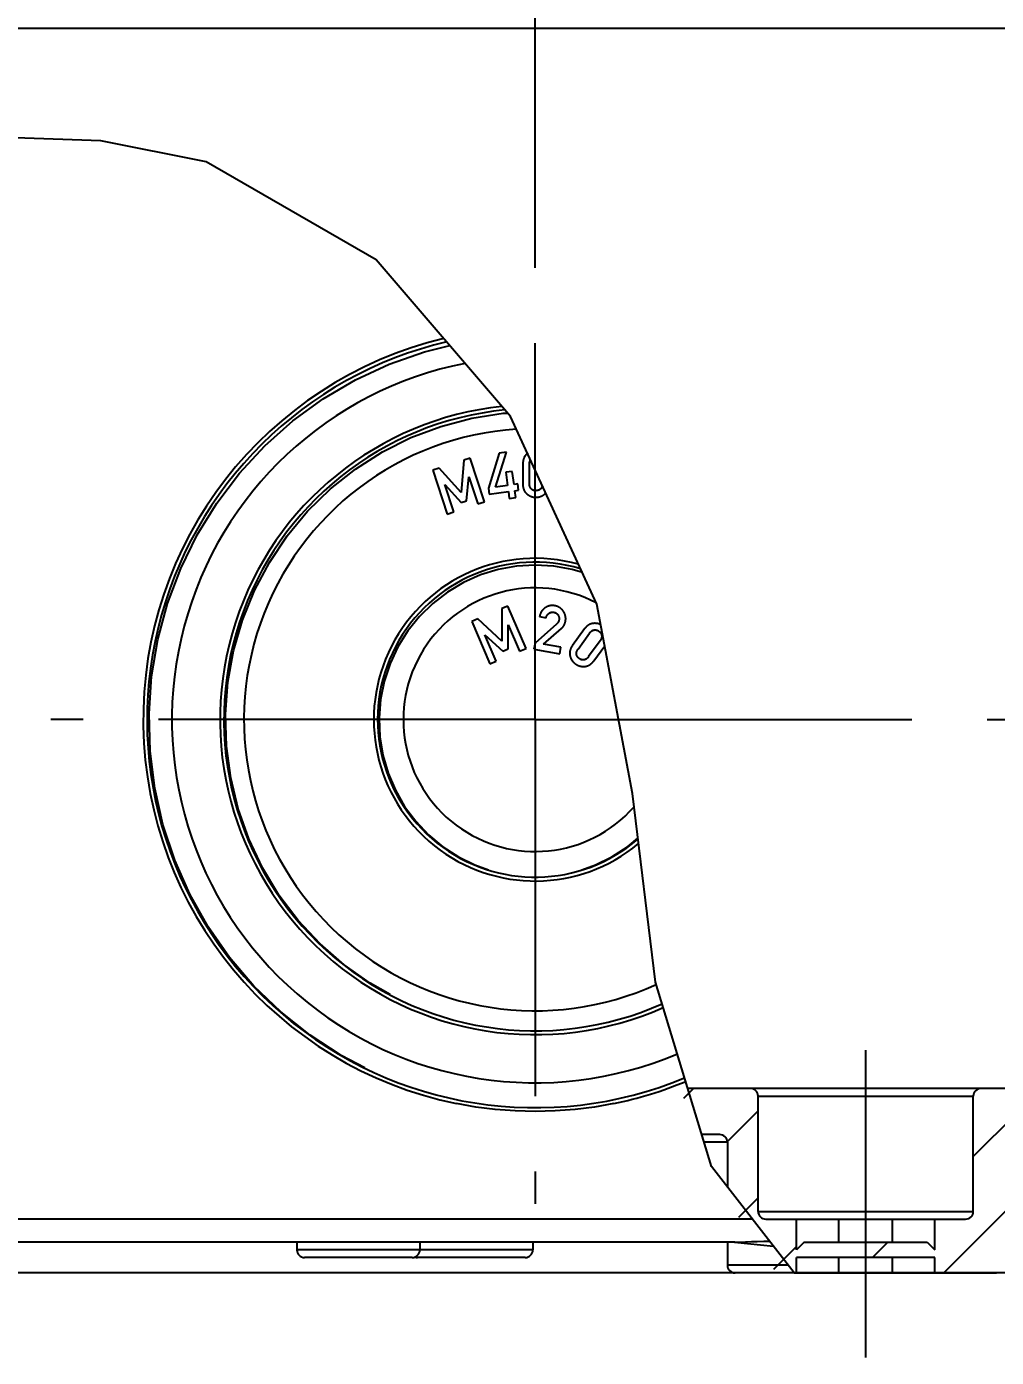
# Model space of a CAD drawing. Header units: millimetres. Extents: x 0 to 594, y 0 to 420.
# Drawn here: x 234.58 to 266.12, y 281.47 to 324.77 of the extents above; entities that cross this region are included whole.
import ezdxf

# ---------------------------------------------------------------- set-up
doc = ezdxf.new("R2010")
doc.units = ezdxf.units.MM
doc.header["$LTSCALE"] = 32.67
doc.linetypes.add('CENTER', pattern=[0.6, 0.375, -0.075, 0.075, -0.075])
doc.layers.get('0').update_dxf_attribs({"linetype": 'CONTINUOUS'})
for name, color, linetype in [('KASTEN_ABOX_250-5201_DXF_AXIS', 7, 'CONTINUOUS'), ('KASTEN_ABOX_250-520DXF_HATCHING', 7, 'CONTINUOUS'), ('KASTEN_ABOX_DXF_CONTINUOUS_LINE', 7, 'CONTINUOUS'), ('M-490-925-01-6274_DXF_DIMENSION', 7, 'CONTINUOUS')]:
    doc.layers.add(name, color=color, linetype=linetype)
doc.styles.get("Standard").update_dxf_attribs({"font": 'txt', "width": 0.7})
doc.dimstyles.new('DIMSTYLE_2', dxfattribs={"dimtxt": 2.5, "dimasz": 3.5, "dimexe": 1.5, "dimexo": 0, "dimtad": 1, "dimdec": 3, "dimlfac": 2, "dimdsep": 46, "dimtxsty": 'Standard', "dimblk": '_FILLED', "dimblk1": '_FILLED', "dimblk2": '_FILLED', "dimcen": 0.09, "dimclrt": 5, "dimadec": 3, "dimazin": 2, "dimtp": 0.3, "dimtm": 0.3, "dimtfac": 1, "dimtdec": 3, "dimtofl": 0, "dimtmove": 0, "dimatfit": 3, "dimldrblk": '_FILLED', "dimfxl": 1, "dimtolj": 1, "dimarcsym": 0})
doc.dimstyles.new('DIMSTYLE_3', dxfattribs={"dimtxt": 2.5, "dimasz": 3.5, "dimexe": 1.5, "dimexo": 0, "dimtad": 1, "dimdec": 3, "dimlfac": 2, "dimdsep": 46, "dimtxsty": 'Standard', "dimblk": '_FILLED', "dimblk1": '_FILLED', "dimblk2": '_FILLED', "dimcen": 0.09, "dimclrt": 5, "dimadec": 3, "dimazin": 2, "dimtp": 0.5, "dimtm": 0.5, "dimtfac": 1, "dimtdec": 3, "dimtofl": 0, "dimtmove": 0, "dimatfit": 3, "dimldrblk": '_FILLED', "dimfxl": 1, "dimtolj": 1, "dimarcsym": 0})
doc.dimstyles.new('DIMSTYLE_5', dxfattribs={"dimtxt": 2.5, "dimasz": 3.5, "dimexe": 1.5, "dimexo": 0, "dimtad": 1, "dimdec": 1, "dimlfac": 2, "dimdsep": 46, "dimtxsty": 'Standard', "dimblk": '_FILLED', "dimblk1": '_FILLED', "dimblk2": '_FILLED', "dimcen": 0.09, "dimclrt": 5, "dimadec": 3, "dimazin": 2, "dimtp": 0.3, "dimtm": 0.3, "dimtfac": 1, "dimtdec": 1, "dimtofl": 0, "dimtmove": 0, "dimatfit": 3, "dimldrblk": '_FILLED', "dimfxl": 1, "dimtolj": 1, "dimarcsym": 0})

# ---------------------------------------------------------------- blocks, each defined once
blk = doc.blocks.new('_FILLED')
at = {"color": 0, "linetype": 'ByBlock'}
blk.add_solid([(0, 0), (-1, 0.125), (-1, -0.125)], dxfattribs=at)
blk = doc.blocks.new('*D20')
at = {"layer": 'M-490-925-01-6274_DXF_DIMENSION', "color": 2, "linetype": 'Continuous', "transparency": 16777216}
for p, q in [((218.729, 339.568), (295.88, 339.568)), ((294.38, 339.568), (294.38, 314.893)), ((294.38, 290.218), (294.38, 314.893)), ((267.373, 290.218), (295.88, 290.218))]:
    blk.add_line(p, q, dxfattribs=at)
at = {"layer": 'M-490-925-01-6274_DXF_DIMENSION', "color": 2, "linetype": 'Continuous', "transparency": 16777216, "xscale": 3.5, "yscale": 3.5, "zscale": 3.5}
for p, rotation in [((294.38, 339.568), 90), ((294.38, 290.218), 270)]:
    blk.add_blockref('_FILLED', p, dxfattribs=dict(at, rotation=rotation))
at = {"layer": 'M-490-925-01-6274_DXF_DIMENSION', "color": 5, "linetype": 'Continuous', "transparency": 16777216, "insert": (291.255, 314.893), "char_height": 2.5, "width": 10.98214, "attachment_point": 2, "rotation": 90, "line_spacing_factor": 0.9}
blk.add_mtext('98.7', dxfattribs=at)
blk = doc.blocks.new('*D22')
at = {"layer": 'M-490-925-01-6274_DXF_DIMENSION', "color": 2, "linetype": 'Continuous', "transparency": 16777216}
for p, q in [((213.019, 339.568), (126.868, 339.568)), ((128.368, 339.568), (128.368, 311.893)), ((128.368, 284.218), (128.368, 311.893)), ((267.124, 284.218), (126.868, 284.218))]:
    blk.add_line(p, q, dxfattribs=at)
at = {"layer": 'M-490-925-01-6274_DXF_DIMENSION', "color": 2, "linetype": 'Continuous', "transparency": 16777216, "xscale": 3.5, "yscale": 3.5, "zscale": 3.5}
for p, rotation in [((128.368, 339.568), 90), ((128.368, 284.218), 270)]:
    blk.add_blockref('_FILLED', p, dxfattribs=dict(at, rotation=rotation))
at = {"layer": 'M-490-925-01-6274_DXF_DIMENSION', "color": 5, "linetype": 'Continuous', "transparency": 16777216, "insert": (125.243, 311.893), "char_height": 2.5, "width": 12.32143, "attachment_point": 2, "rotation": 90, "line_spacing_factor": 0.9}
blk.add_mtext('110.7', dxfattribs=at)
blk = doc.blocks.new('*D23')
at = {"layer": 'M-490-925-01-6274_DXF_DIMENSION', "color": 2, "linetype": 'Continuous', "transparency": 16777216}
for p, q in [((219.025, 341.563), (121.868, 341.563)), ((123.368, 341.563), (123.368, 312.89)), ((123.368, 284.218), (123.368, 312.89)), ((267.124, 284.218), (121.868, 284.218))]:
    blk.add_line(p, q, dxfattribs=at)
at = {"layer": 'M-490-925-01-6274_DXF_DIMENSION', "color": 2, "linetype": 'Continuous', "transparency": 16777216, "xscale": 3.5, "yscale": 3.5, "zscale": 3.5}
for p, rotation in [((123.368, 341.563), 90), ((123.368, 284.218), 270)]:
    blk.add_blockref('_FILLED', p, dxfattribs=dict(at, rotation=rotation))
at = {"layer": 'M-490-925-01-6274_DXF_DIMENSION', "color": 5, "linetype": 'Continuous', "transparency": 16777216, "insert": (120.243, 312.89), "char_height": 2.5, "width": 12.32143, "attachment_point": 2, "rotation": 90, "line_spacing_factor": 0.9}
blk.add_mtext('114.7', dxfattribs=at)
blk = doc.blocks.new('*D37')
at = {"layer": 'M-490-925-01-6274_DXF_DIMENSION', "color": 2, "linetype": 'Continuous', "transparency": 16777216}
for p, q in [((180.624, 317.968), (180.624, 353.068)), ((251.124, 317.968), (251.124, 353.068)), ((180.624, 351.568), (215.874, 351.568)), ((251.124, 351.568), (215.874, 351.568))]:
    blk.add_line(p, q, dxfattribs=at)
at = {"layer": 'M-490-925-01-6274_DXF_DIMENSION', "color": 2, "linetype": 'Continuous', "transparency": 16777216, "xscale": 3.5, "yscale": 3.5, "zscale": 3.5, "rotation": 180}
blk.add_blockref('_FILLED', (180.624, 351.568), dxfattribs=at)
at = {"layer": 'M-490-925-01-6274_DXF_DIMENSION', "color": 2, "linetype": 'Continuous', "transparency": 16777216, "xscale": 3.5, "yscale": 3.5, "zscale": 3.5}
blk.add_blockref('_FILLED', (251.124, 351.568), dxfattribs=at)
at = {"layer": 'M-490-925-01-6274_DXF_DIMENSION', "color": 5, "linetype": 'Continuous', "transparency": 16777216, "insert": (215.874, 354.693), "char_height": 2.5, "width": 7.23214, "attachment_point": 2, "line_spacing_factor": 0.9}
blk.add_mtext('141', dxfattribs=at)
blk = doc.blocks.new('HATCHING_BL0', base_point=(267.108, 304.295))
at = {"layer": 'KASTEN_ABOX_250-520DXF_HATCHING', "linetype": 'Continuous'}
h = blk.add_hatch(dxfattribs=at)
h.set_pattern_fill('DEFAULT__1', color=2, scale=2, angle=45, style=0, pattern_type=0)
h.set_pattern_definition([(45, (0, 0), (-1.414214, 1.414214), [])])
edge = h.paths.add_edge_path()
edge.add_spline(control_points=[(266.374, 284.468), (266.373, 284.421), (266.352, 284.339), (266.253, 284.24), (266.171, 284.219), (266.124, 284.218)], knot_values=[0, 0, 0, 0, 0.333333, 0.666667, 1, 1, 1, 1], degree=3, periodic=0)
edge.add_line((266.124, 284.218), (264.124, 284.218))
edge.add_line((264.124, 284.218), (264.124, 284.718))
edge.add_line((264.124, 284.718), (259.624, 284.718))
edge.add_line((259.624, 284.718), (259.624, 284.218))
edge.add_line((259.624, 284.218), (258.981, 284.218))
edge.add_spline(control_points=[(258.981, 284.218), (258.658, 284.65), (258.067, 285.49), (257.587, 286.284), (257.374, 286.669)], knot_values=[0, 0, 0, 0, 0.5, 1, 1, 1, 1], degree=3, periodic=0)
edge.add_line((257.374, 286.669), (257.374, 288.468))
edge.add_spline(control_points=[(257.374, 288.468), (257.373, 288.515), (257.352, 288.597), (257.253, 288.696), (257.171, 288.716), (257.124, 288.718)], knot_values=[0, 0, 0, 0, 0.333333, 0.666667, 1, 1, 1, 1], degree=3, periodic=0)
edge.add_line((257.124, 288.718), (256.397, 288.718))
edge.add_arc((273.952, 295.868), 18.956, 197.3414, 202.1601)
edge.add_line((255.858, 290.218), (258.124, 290.218))
edge.add_spline(control_points=[(258.124, 290.218), (258.171, 290.216), (258.253, 290.196), (258.352, 290.097), (258.373, 290.015), (258.374, 289.968)], knot_values=[0, 0, 0, 0, 0.333333, 0.666667, 1, 1, 1, 1], degree=3, periodic=0)
edge.add_line((258.374, 289.968), (258.374, 286.218))
edge.add_spline(control_points=[(258.374, 286.218), (258.376, 286.171), (258.396, 286.089), (258.495, 285.99), (258.577, 285.969), (258.624, 285.968)], knot_values=[0, 0, 0, 0, 0.333333, 0.666667, 1, 1, 1, 1], degree=3, periodic=0)
edge.add_line((258.624, 285.968), (259.624, 285.968))
edge.add_line((259.624, 285.968), (259.624, 284.968))
edge.add_line((259.624, 284.968), (259.874, 285.218))
edge.add_line((259.874, 285.218), (263.874, 285.218))
edge.add_line((263.874, 285.218), (264.124, 284.968))
edge.add_line((264.124, 284.968), (264.124, 285.968))
edge.add_line((264.124, 285.968), (265.124, 285.968))
edge.add_spline(control_points=[(265.124, 285.968), (265.171, 285.969), (265.253, 285.99), (265.352, 286.089), (265.373, 286.171), (265.374, 286.218)], knot_values=[0, 0, 0, 0, 0.333333, 0.666667, 1, 1, 1, 1], degree=3, periodic=0)
edge.add_line((265.374, 286.218), (265.374, 289.968))
edge.add_spline(control_points=[(265.374, 289.968), (265.376, 290.015), (265.396, 290.097), (265.495, 290.196), (265.577, 290.216), (265.624, 290.218)], knot_values=[0, 0, 0, 0, 0.333333, 0.666667, 1, 1, 1, 1], degree=3, periodic=0)
edge.add_line((265.624, 290.218), (266.592, 290.218))
edge.add_line((266.592, 290.218), (266.774, 289.718))
edge.add_line((266.774, 289.718), (266.774, 286.718))
edge.add_spline(control_points=[(266.774, 286.718), (266.776, 286.671), (266.796, 286.589), (266.895, 286.49), (266.977, 286.469), (267.024, 286.468)], knot_values=[0, 0, 0, 0, 0.333333, 0.666667, 1, 1, 1, 1], degree=3, periodic=0)
edge.add_line((267.024, 286.468), (268.274, 286.468))
edge.add_spline(control_points=[(268.274, 286.468), (268.321, 286.469), (268.403, 286.49), (268.502, 286.589), (268.523, 286.671), (268.524, 286.718)], knot_values=[0, 0, 0, 0, 0.333333, 0.666667, 1, 1, 1, 1], degree=3, periodic=0)
edge.add_line((268.524, 286.718), (268.524, 289.718))
edge.add_line((268.524, 289.718), (268.706, 290.218))
edge.add_line((268.706, 290.218), (271.124, 290.218))
edge.add_spline(control_points=[(271.124, 290.218), (271.171, 290.216), (271.253, 290.196), (271.352, 290.097), (271.373, 290.015), (271.374, 289.968)], knot_values=[0, 0, 0, 0, 0.333333, 0.666667, 1, 1, 1, 1], degree=3, periodic=0)
edge.add_line((271.374, 289.968), (271.374, 287.218))
edge.add_spline(control_points=[(271.374, 287.218), (271.376, 287.171), (271.396, 287.089), (271.495, 286.99), (271.577, 286.969), (271.624, 286.968)], knot_values=[0, 0, 0, 0, 0.333333, 0.666667, 1, 1, 1, 1], degree=3, periodic=0)
edge.add_line((271.624, 286.968), (273.374, 286.968))
edge.add_line((273.374, 286.968), (276.231, 308.668))
edge.add_line((276.231, 308.668), (276.368, 324.372))
edge.add_spline(control_points=[(276.368, 324.372), (276.542, 324.204), (276.922, 323.872), (277.612, 323.385), (278.102, 323.06), (278.358, 322.898)], knot_values=[0, 0, 0, 0, 0.333333, 0.666667, 1, 1, 1, 1], degree=3, periodic=0)
edge.add_line((278.358, 322.898), (278.051, 287.718))
edge.add_spline(control_points=[(278.049, 287.718), (277.996, 287.717), (277.899, 287.701), (277.776, 287.63), (277.703, 287.529), (277.686, 287.457), (277.686, 287.418)], knot_values=[0, 0, 0, 0, 0.25, 0.5, 0.75, 1, 1, 1, 1], degree=3, periodic=0)
edge.add_line((277.686, 287.418), (277.686, 285.334))
edge.add_spline(control_points=[(277.686, 285.334), (277.626, 285.296), (277.5, 285.239), (277.359, 285.219), (277.286, 285.218)], knot_values=[0, 0, 0, 0, 0.5, 1, 1, 1, 1], degree=3, periodic=0)
edge.add_line((277.286, 285.218), (270.938, 285.218))
edge.add_spline(control_points=[(270.938, 285.218), (270.892, 285.219), (270.812, 285.239), (270.714, 285.334), (270.691, 285.413), (270.688, 285.459)], knot_values=[0, 0, 0, 0, 0.333333, 0.666667, 1, 1, 1, 1], degree=3, periodic=0)
edge.add_line((270.688, 285.459), (270.583, 288.477))
edge.add_spline(control_points=[(270.583, 288.477), (270.58, 288.523), (270.557, 288.602), (270.459, 288.697), (270.379, 288.716), (270.333, 288.718)], knot_values=[0, 0, 0, 0, 0.333333, 0.666667, 1, 1, 1, 1], degree=3, periodic=0)
edge.add_line((270.333, 288.718), (269.566, 288.718))
edge.add_spline(control_points=[(269.566, 288.718), (269.52, 288.716), (269.439, 288.697), (269.341, 288.602), (269.319, 288.523), (269.316, 288.477)], knot_values=[0, 0, 0, 0, 0.333333, 0.666667, 1, 1, 1, 1], degree=3, periodic=0)
edge.add_line((269.316, 288.477), (269.21, 285.459))
edge.add_spline(control_points=[(269.21, 285.459), (269.207, 285.413), (269.185, 285.334), (269.087, 285.239), (269.007, 285.219), (268.96, 285.218)], knot_values=[0, 0, 0, 0, 0.333333, 0.666667, 1, 1, 1, 1], degree=3, periodic=0)
edge.add_line((268.96, 285.218), (266.374, 285.218))
edge.add_line((266.374, 285.218), (266.374, 284.468))

msp = doc.modelspace()

# ---------------------------------------------------------------- linework, layer by layer
at = {"color": 2, "linetype": 'Continuous'}
for p, q in [((236.99698, 321.05313), (233.41288, 321.17374)), ((240.42745, 320.36974), (236.99698, 321.05313)), ((245.95589, 317.18434), (240.42745, 320.36974)), ((250.32494, 312.08034), (245.95589, 317.18434)), ((253.1315, 305.97182), (250.32494, 312.08034)), ((254.28439, 299.81561), (253.1315, 305.97182)), ((255.03969, 293.68172), (254.28439, 299.81561)), ((256.85802, 287.67798), (255.03969, 293.68172)), ((259.54325, 284.21786), (256.85802, 287.67798))]:
    msp.add_line(p, q, dxfattribs=at)
at = {"layer": 'KASTEN_ABOX_250-5201_DXF_AXIS', "color": 7, "linetype": 'CENTER'}
for p, q in [((251.12414, 302.21786), (251.12414, 317.96786)), ((251.12414, 302.21786), (235.37414, 302.21786)), ((251.12414, 302.21786), (266.87414, 302.21786)), ((251.12414, 302.21786), (251.12414, 286.46786)), ((261.87414, 281.46786), (261.87414, 291.46786))]:
    msp.add_line(p, q, dxfattribs=at)
at = {"layer": 'KASTEN_ABOX_DXF_CONTINUOUS_LINE', "color": 7, "linetype": 'Continuous'}
for p, q in [((211.83576, 324.71786), (276.08371, 324.71786)), ((266.59216, 290.21786), (256.08878, 290.21786)), ((258.37414, 286.21786), (258.37414, 289.96786)), ((265.37414, 286.21786), (265.37414, 289.96786)), ((257.12414, 288.71786), (256.54308, 288.71786)), ((257.37414, 288.46786), (257.37414, 287.01292)), ((258.62414, 285.96786), (265.12414, 285.96786)), ((259.62414, 284.96786), (259.62414, 285.96786)), ((264.12414, 284.96786), (264.12414, 285.96786)), ((257.61245, 285.21786), (174.13584, 285.21786)), ((243.37414, 285.21786), (243.37414, 284.96786)), ((247.37414, 285.21786), (247.37414, 284.96786)), ((251.04914, 285.21786), (251.04914, 284.96786)), ((257.37414, 285.21786), (257.37414, 284.46786)), ((257.60978, 285.21786), (258.86999, 285.0854)), ((257.65408, 285.21902), (257.96518, 285.23067)), ((257.96518, 285.23067), (258.15482, 285.23681)), ((258.15482, 285.23681), (258.34433, 285.24201)), ((258.34433, 285.24201), (258.56425, 285.24693)), ((258.56425, 285.24693), (258.74219, 285.25009)), ((259.87414, 285.21786), (259.62414, 284.96786)), ((259.87414, 285.21786), (263.87414, 285.21786)), ((263.87414, 285.21786), (264.12414, 284.96786)), ((247.12414, 284.71786), (243.62414, 284.71786)), ((250.79914, 284.71786), (247.29914, 284.71786)), ((264.12414, 284.71786), (259.62414, 284.71786)), ((259.62414, 284.21786), (259.62414, 284.71786)), ((264.12414, 284.21786), (264.12414, 284.71786)), ((259.54325, 284.21786), (257.62414, 284.21786)), ((259.54325, 284.21786), (266.12414, 284.21786))]:
    msp.add_line(p, q, dxfattribs=at)
at = {"layer": 'KASTEN_ABOX_DXF_CONTINUOUS_LINE', "color": 2, "linetype": 'Continuous'}
for p, q in [((249.8369, 309.78699), (250.19331, 310.92006)), ((250.19331, 310.92006), (249.95583, 310.88746)), ((248.8075, 310.6642), (248.71159, 309.60443)), ((249.01186, 310.73108), (248.8075, 310.6642)), ((249.47809, 309.30646), (249.01186, 310.73108)), ((249.95583, 310.88746), (249.60451, 309.75509)), ((250.93681, 309.89744), (250.93877, 310.53534)), ((247.99888, 310.39956), (247.79453, 310.33268)), ((247.79453, 310.33268), (248.26076, 308.90806)), ((248.71159, 309.60443), (247.99888, 310.39956)), ((248.89331, 309.34024), (248.96722, 310.12326)), ((248.96722, 310.12326), (249.26201, 309.23574)), ((250.37847, 310.29748), (250.16545, 310.26824)), ((250.16545, 310.26824), (250.22421, 309.84015)), ((250.43724, 309.8694), (250.37847, 310.29748)), ((248.18597, 309.86758), (248.7134, 309.28136)), ((248.47685, 308.97878), (248.18597, 309.86758)), ((249.60451, 309.75509), (249.63207, 309.55429)), ((249.63207, 309.55429), (250.25178, 309.63936)), ((250.22421, 309.84015), (249.8369, 309.78699)), ((250.25178, 309.63936), (250.282, 309.41921)), ((250.55649, 309.88577), (250.43724, 309.8694)), ((250.4648, 309.66861), (250.58405, 309.68498)), ((250.49502, 309.44845), (250.4648, 309.66861)), ((250.58405, 309.68498), (250.55649, 309.88577)), ((248.7134, 309.28136), (248.89331, 309.34024)), ((249.26201, 309.23574), (249.47809, 309.30646)), ((250.282, 309.41921), (250.49502, 309.44845)), ((248.26076, 308.90806), (248.47685, 308.97878)), ((250.04038, 305.83082), (250.03815, 304.76673)), ((250.23806, 305.91543), (250.04038, 305.83082)), ((250.82791, 304.5374), (250.23806, 305.91543)), ((249.2582, 305.49602), (249.06053, 305.4114)), ((249.06053, 305.4114), (249.65039, 304.03337)), ((250.03815, 304.76673), (249.2582, 305.49602)), ((250.24243, 304.51956), (250.24711, 305.30604)), ((250.24711, 305.30604), (250.61889, 304.44793)), ((251.82206, 305.33041), (251.11822, 304.70547)), ((251.26714, 305.57136), (251.47904, 305.53491)), ((249.49141, 304.98257), (250.0684, 304.44507)), ((249.85941, 304.12284), (249.49141, 304.98257)), ((251.39914, 304.66968), (251.9772, 305.18409)), ((252.51984, 304.51467), (252.89266, 305.03184)), ((250.0684, 304.44507), (250.24243, 304.51956)), ((250.61889, 304.44793), (250.82791, 304.5374)), ((251.11822, 304.70547), (251.08404, 304.50674)), ((251.08404, 304.50674), (251.92661, 304.36184)), ((251.96288, 304.57273), (251.39914, 304.66968)), ((251.92661, 304.36184), (251.96288, 304.57273)), ((253.23555, 304.78618), (252.86243, 304.26858)), ((249.65039, 304.03337), (249.85941, 304.12284))]:
    msp.add_line(p, q, dxfattribs=at)
at = {"layer": 'KASTEN_ABOX_DXF_CONTINUOUS_LINE', "color": 9, "linetype": 'Continuous'}
for p, q in [((258.37414, 289.96786), (265.37414, 289.96786)), ((257.37414, 288.46786), (256.61879, 288.46786)), ((258.37414, 286.21786), (265.37414, 286.21786)), ((258.19024, 285.96131), (216.28592, 285.96131)), ((260.99914, 285.21786), (260.99914, 285.96786)), ((262.74914, 285.21786), (262.74914, 285.96786)), ((247.37414, 284.96786), (243.37414, 284.96786)), ((251.04914, 284.96786), (247.37414, 284.96786)), ((260.99914, 284.21786), (260.99914, 284.71786)), ((262.74914, 284.21786), (262.74914, 284.71786)), ((259.34924, 284.46786), (257.37414, 284.46786))]:
    msp.add_line(p, q, dxfattribs=at)
at = {"layer": 'KASTEN_ABOX_DXF_CONTINUOUS_LINE', "color": 7, "linetype": 'Continuous'}
for points in [[(245.58592, 290.88977), (244.81339, 291.29177), (243.79973, 291.94926), (242.84771, 292.70595), (241.97173, 293.55063), (241.1827, 294.47659), (240.48626, 295.47406), (239.89029, 296.53464), (239.39895, 297.64758), (239.01836, 298.80309), (238.75052, 299.98982), (238.59956, 301.19701), (238.56525, 302.41313), (238.64958, 303.6268), (238.8501, 304.82676), (239.16656, 306.00148), (239.5944, 307.14037), (240.13115, 308.23216), (240.77029, 309.26733), (241.50722, 310.23532), (242.33373, 311.12804), (243.24327, 311.936), (244.22621, 312.65284), (245.2743, 313.27053), (246.37688, 313.78467), (247.52429, 314.18897), (248.34592, 314.39227)], [(246.40727, 293.2745), (245.7515, 293.64386), (244.90889, 294.23867), (244.12601, 294.92139), (243.4161, 295.68058), (242.78929, 296.50935), (242.25045, 297.39784), (241.80676, 298.33749), (241.46142, 299.31757), (241.21971, 300.32821), (241.08255, 301.35827), (241.05308, 302.39701), (241.12992, 303.43333), (241.31395, 304.45607), (241.60154, 305.45465), (241.99125, 306.41797), (242.47737, 307.33641), (243.05623, 308.19942), (243.72026, 308.99875), (244.46368, 309.7248), (245.27741, 310.37107), (246.15385, 310.92936), (247.08274, 311.39515), (248.05498, 311.76198), (249.05961, 312.02752), (250.08092, 312.18675), (250.2273, 312.19441)], [(251.12414, 307.24922), (250.51522, 307.21218), (249.92335, 307.10513), (249.34451, 306.92657), (248.79075, 306.68102), (248.27058, 306.37058), (247.79062, 306.00098), (247.35866, 305.57628), (246.97976, 305.10361), (246.66054, 304.58875), (246.40423, 304.03985), (246.21587, 303.46408), (246.09669, 302.87011), (246.0499, 302.26612), (246.07464, 301.66082), (246.17207, 301.06291), (246.3393, 300.48066), (246.57542, 299.92279), (246.87565, 299.39665), (247.23703, 298.91049), (247.6532, 298.47032), (248.11967, 298.08371), (248.62779, 297.75428), (249.16616, 297.48895), (249.60575, 297.33264)], [(252.65801, 307.00238), (252.32492, 307.10513), (251.73305, 307.21218), (251.12414, 307.24922)], [(252.64253, 297.33264), (253.08211, 297.48894), (253.62048, 297.75427), (254.1286, 298.0837), (254.46347, 298.36124)], [(251.12414, 289.46786), (250.47132, 289.48487), (249.827, 289.53368), (249.19119, 289.61428), (248.56389, 289.72667)], [(253.68439, 289.72667), (253.05709, 289.61428), (252.42128, 289.53368), (251.77696, 289.48487), (251.12414, 289.46786)], [(257.61245, 285.21786), (257.62315, 285.21801), (257.65408, 285.21902)]]:
    msp.add_lwpolyline(points, dxfattribs=at)
at = {"layer": 'KASTEN_ABOX_DXF_CONTINUOUS_LINE', "color": 2, "linetype": 'Continuous'}
for points in [[(250.8544, 310.86687), (250.84679, 310.86012), (250.83943, 310.85322), (250.83231, 310.84618), (250.82543, 310.83899), (250.81879, 310.83165), (250.81239, 310.82415), (250.80621, 310.81651), (250.80026, 310.8087), (250.79453, 310.80073), (250.78902, 310.79261), (250.78374, 310.78431), (250.77868, 310.77585), (250.77383, 310.76722), (250.7692, 310.75841), (250.76479, 310.74942), (250.76059, 310.74025), (250.75661, 310.73088), (250.75285, 310.72132), (250.7493, 310.71156), (250.74598, 310.70159), (250.74287, 310.69141), (250.73998, 310.68101), (250.73732, 310.67039), (250.73489, 310.65953), (250.73268, 310.64844), (250.73071, 310.63711), (250.72898, 310.62552), (250.72749, 310.61368), (250.72624, 310.60158), (250.72524, 310.5892), (250.7245, 310.57655), (250.72402, 310.5636), (250.7238, 310.55037), (250.72175, 309.88406)], [(250.87478, 310.88362), (250.87272, 310.882), (250.87067, 310.88037), (250.86862, 310.87873), (250.86657, 310.87708), (250.86453, 310.87541), (250.8625, 310.87373), (250.86047, 310.87204), (250.85844, 310.87033), (250.85642, 310.86861), (250.8544, 310.86687)], [(250.93877, 310.53534), (250.93878, 310.53662), (250.93887, 310.54335), (250.93908, 310.54993), (250.93939, 310.55636), (250.9398, 310.56264), (250.94032, 310.56878), (250.94093, 310.57478), (250.94164, 310.58065), (250.94245, 310.58639), (250.94335, 310.59201), (250.94434, 310.59751), (250.94543, 310.60289), (250.9466, 310.60816), (250.94787, 310.61332), (250.94922, 310.61837), (250.95066, 310.62332), (250.95218, 310.62816), (250.95379, 310.63291), (250.95549, 310.63757), (250.95727, 310.64213), (250.95914, 310.64661), (250.96109, 310.651), (250.96313, 310.6553), (250.96525, 310.65952), (250.96745, 310.66367), (250.96974, 310.66774), (250.97212, 310.67173)], [(250.72175, 309.88406), (250.72191, 309.87083), (250.72232, 309.85788), (250.723, 309.8452), (250.72394, 309.8328), (250.72513, 309.82066), (250.72657, 309.80878), (250.72825, 309.79716), (250.73016, 309.78578), (250.73232, 309.77464), (250.7347, 309.76374), (250.73731, 309.75306), (250.74015, 309.74261), (250.74321, 309.73238), (250.74649, 309.72237), (250.74999, 309.71256), (250.75371, 309.70296), (250.75764, 309.69356), (250.76179, 309.68435), (250.76615, 309.67533), (250.77072, 309.6665), (250.77551, 309.65785), (250.78052, 309.64938), (250.78574, 309.64109), (250.79117, 309.63296), (250.79683, 309.62501), (250.8027, 309.61722), (250.8088, 309.60959), (250.81512, 309.60213), (250.82166, 309.59483), (250.82843, 309.58769), (250.83544, 309.58071), (250.84267, 309.57388), (250.85015, 309.5672)], [(250.99364, 309.72832), (250.99017, 309.73206), (250.98847, 309.73396), (250.98681, 309.73589), (250.98356, 309.73981), (250.98042, 309.74381), (250.97739, 309.74792), (250.97447, 309.75211), (250.97166, 309.75641), (250.96895, 309.76081), (250.96635, 309.7653), (250.96385, 309.76991), (250.96145, 309.77462), (250.95916, 309.77945), (250.95698, 309.78439), (250.9549, 309.78945), (250.95292, 309.79463), (250.95106, 309.79993), (250.94929, 309.80537), (250.94764, 309.81094), (250.9461, 309.81664), (250.94466, 309.82249), (250.94334, 309.82848), (250.94214, 309.83462), (250.94105, 309.84092), (250.94007, 309.84738), (250.93922, 309.854), (250.9385, 309.86078), (250.9379, 309.86775), (250.93742, 309.87489), (250.93708, 309.88221), (250.93688, 309.88973), (250.93681, 309.89744)], [(251.14716, 309.66844), (251.14617, 309.66844), (251.13986, 309.66854), (251.13368, 309.66877), (251.12761, 309.66913), (251.12167, 309.6696), (251.11584, 309.6702), (251.11012, 309.67092), (251.10452, 309.67175), (251.09902, 309.6727), (251.09363, 309.67377), (251.08834, 309.67494), (251.08316, 309.67623), (251.07806, 309.67762), (251.07307, 309.67913), (251.06817, 309.68074), (251.06335, 309.68246), (251.05863, 309.68429), (251.05399, 309.68623), (251.04944, 309.68827), (251.04497, 309.69042), (251.04058, 309.69268), (251.03627, 309.69504), (251.03203, 309.69751), (251.02787, 309.70009), (251.02379, 309.70278), (251.01977, 309.70557), (251.01583, 309.70848), (251.01196, 309.7115), (251.00816, 309.71464), (251.00443, 309.71788), (251.00077, 309.72124), (250.99717, 309.72472), (250.99364, 309.72832)], [(251.29946, 309.72764), (251.29578, 309.72398), (251.29204, 309.72044), (251.28825, 309.71703), (251.2844, 309.71375), (251.2805, 309.71059), (251.27654, 309.70755), (251.27252, 309.70463), (251.26844, 309.70183), (251.2643, 309.69915), (251.26009, 309.69658), (251.25582, 309.69412), (251.25149, 309.69177), (251.24708, 309.68954), (251.24261, 309.68742), (251.23806, 309.68541), (251.23344, 309.68351), (251.22875, 309.68172), (251.22397, 309.68004), (251.21911, 309.67847), (251.21417, 309.67701), (251.20914, 309.67566), (251.20402, 309.67442), (251.1988, 309.67329), (251.19349, 309.67228), (251.18809, 309.67138), (251.18257, 309.6706), (251.17696, 309.66993), (251.17123, 309.66939), (251.16539, 309.66896), (251.15943, 309.66866), (251.15336, 309.66849), (251.14716, 309.66844)], [(251.354, 309.84059), (251.35334, 309.83691), (251.35233, 309.83176), (251.35125, 309.82671), (251.35008, 309.82175), (251.34884, 309.8169), (251.34751, 309.81214), (251.34611, 309.80746), (251.34464, 309.80288), (251.34308, 309.79839), (251.34145, 309.79398), (251.33975, 309.78966), (251.33797, 309.78542), (251.33612, 309.78126), (251.33419, 309.77719), (251.3322, 309.77318), (251.33012, 309.76926), (251.32798, 309.76541), (251.32576, 309.76163), (251.32347, 309.75793), (251.3211, 309.75429), (251.31866, 309.75073), (251.31614, 309.74723), (251.31355, 309.74381), (251.31089, 309.74044), (251.30815, 309.73715), (251.30533, 309.73391), (251.30243, 309.73075), (251.29946, 309.72764)], [(250.85015, 309.5672), (250.8518, 309.56578), (250.86064, 309.55833), (250.86952, 309.55117), (250.87846, 309.5443), (250.88744, 309.5377), (250.89648, 309.53137), (250.90557, 309.52532), (250.91472, 309.51953), (250.92393, 309.514), (250.93319, 309.50873), (250.94252, 309.50371), (250.95192, 309.49894), (250.96138, 309.49443), (250.97091, 309.49016), (250.98051, 309.48613), (250.99019, 309.48235), (250.99995, 309.47881), (251.00979, 309.47551), (251.01971, 309.47245), (251.02971, 309.46963), (251.0398, 309.46705), (251.04999, 309.46471), (251.06026, 309.4626), (251.07064, 309.46073), (251.08112, 309.45911), (251.09171, 309.45772), (251.1024, 309.45658), (251.11321, 309.45567), (251.12414, 309.45502), (251.13518, 309.45461), (251.14636, 309.45445)], [(251.14636, 309.45445), (251.15742, 309.45454), (251.16836, 309.45488), (251.1792, 309.45547), (251.18993, 309.4563), (251.20055, 309.45738), (251.21108, 309.4587), (251.2215, 309.46026), (251.23184, 309.46207), (251.24208, 309.46411), (251.25224, 309.46639), (251.26231, 309.46891), (251.2723, 309.47167), (251.28221, 309.47467), (251.29204, 309.47791), (251.3018, 309.4814), (251.31149, 309.48512), (251.3211, 309.48909), (251.33065, 309.49331), (251.34013, 309.49777), (251.34955, 309.50248), (251.3589, 309.50744), (251.36819, 309.51266), (251.37743, 309.51814), (251.38661, 309.52388), (251.39574, 309.52988), (251.40481, 309.53615), (251.41383, 309.54269), (251.4228, 309.54951), (251.43172, 309.55661), (251.44059, 309.56399), (251.44282, 309.5659)], [(251.44282, 309.5659), (251.44532, 309.56807), (251.44778, 309.57025), (251.45022, 309.57245), (251.45264, 309.57467), (251.45503, 309.5769), (251.45739, 309.57915), (251.45973, 309.58141), (251.46205, 309.5837), (251.46434, 309.586), (251.46661, 309.58831), (251.46884, 309.59063)], [(251.44178, 305.85241), (251.43579, 305.84805), (251.42682, 305.84126), (251.41811, 305.83434), (251.40967, 305.82729), (251.40149, 305.82012), (251.39355, 305.81282), (251.38587, 305.80539), (251.37843, 305.79783), (251.37123, 305.79014), (251.36426, 305.78232), (251.35753, 305.77436), (251.35103, 305.76627), (251.34476, 305.75804), (251.33871, 305.74966), (251.33288, 305.74115), (251.32728, 305.73248), (251.32189, 305.72367), (251.31672, 305.7147), (251.31176, 305.70559), (251.30703, 305.69631), (251.30251, 305.68688), (251.2982, 305.67728), (251.29412, 305.66752), (251.29024, 305.65758), (251.28659, 305.64747), (251.28314, 305.63717), (251.27992, 305.62669), (251.27692, 305.61603), (251.27414, 305.60516), (251.27158, 305.5941), (251.26924, 305.58283), (251.26714, 305.57136)], [(251.75202, 305.92641), (251.74144, 305.9281), (251.73094, 305.92952), (251.72053, 305.93067), (251.71019, 305.93156), (251.69993, 305.93219), (251.68974, 305.93256), (251.67962, 305.93266), (251.66956, 305.93252), (251.65957, 305.93212), (251.64964, 305.93146), (251.63976, 305.93056), (251.62993, 305.9294), (251.62015, 305.92799), (251.61042, 305.92632), (251.60073, 305.92441), (251.59108, 305.92224), (251.58148, 305.91981), (251.57191, 305.91714), (251.56237, 305.9142), (251.55287, 305.91101), (251.54339, 305.90755), (251.53394, 305.90383), (251.52451, 305.89985), (251.5151, 305.89559), (251.5057, 305.89106), (251.49633, 305.88625), (251.48696, 305.88116), (251.47761, 305.87579), (251.46827, 305.87012), (251.45893, 305.86416), (251.4496, 305.85789), (251.44178, 305.85241)], [(251.57383, 305.67938), (251.57842, 305.68237), (251.58304, 305.68522), (251.58768, 305.68794), (251.59234, 305.69053), (251.59703, 305.69298), (251.60174, 305.69529), (251.60648, 305.69748), (251.61125, 305.69954), (251.61604, 305.70147), (251.62086, 305.70327), (251.62572, 305.70494), (251.6306, 305.70649), (251.63306, 305.70722), (251.63552, 305.70791), (251.64047, 305.70921), (251.64546, 305.71038), (251.65048, 305.71143), (251.65553, 305.71235), (251.66063, 305.71315), (251.66576, 305.71382), (251.67094, 305.71437), (251.67615, 305.71479), (251.68141, 305.71509), (251.68671, 305.71525), (251.69206, 305.71529), (251.69746, 305.7152), (251.7029, 305.71498), (251.7084, 305.71463), (251.71395, 305.71414), (251.71955, 305.71352), (251.72521, 305.71276), (251.73092, 305.71186), (251.7318, 305.71171)], [(251.7318, 305.71171), (251.73674, 305.71081), (251.74243, 305.70966), (251.74799, 305.70839), (251.75343, 305.70702), (251.75874, 305.70555), (251.76393, 305.70398), (251.769, 305.7023), (251.77395, 305.70053), (251.7788, 305.69865), (251.78353, 305.69668), (251.78815, 305.69461), (251.79268, 305.69244), (251.7971, 305.69018), (251.80141, 305.68782), (251.80564, 305.68536), (251.80976, 305.6828), (251.8138, 305.68015), (251.81774, 305.6774), (251.82159, 305.67455), (251.82535, 305.6716), (251.82903, 305.66855), (251.83262, 305.6654), (251.83613, 305.66215), (251.83955, 305.6588), (251.84289, 305.65534), (251.84615, 305.65177), (251.84933, 305.64809), (251.85242, 305.64431), (251.85544, 305.64041), (251.85838, 305.6364), (251.86124, 305.63227), (251.86402, 305.62802), (251.86672, 305.62365), (251.86934, 305.61916)], [(252.03779, 305.74886), (252.03126, 305.758), (252.02459, 305.76687), (252.01778, 305.77548), (252.01082, 305.78385), (252.00373, 305.79196), (251.99649, 305.79983), (251.98911, 305.80746), (251.98158, 305.81486), (251.97391, 305.82202), (251.9661, 305.82896), (251.95813, 305.83566), (251.95, 305.84215), (251.94173, 305.84842), (251.93753, 305.85147), (251.9333, 305.85446), (251.9247, 305.86029), (251.91595, 305.8659), (251.90704, 305.8713), (251.89796, 305.87649), (251.8887, 305.88146), (251.87928, 305.88622), (251.86967, 305.89076), (251.85988, 305.8951), (251.84991, 305.89922), (251.83974, 305.90313), (251.82938, 305.90683), (251.81882, 305.91031), (251.80805, 305.91358), (251.79707, 305.91663), (251.78587, 305.91946), (251.77446, 305.92206), (251.76282, 305.92444), (251.75202, 305.92641)], [(252.11005, 305.42848), (252.11185, 305.4397), (252.11336, 305.45081), (252.1146, 305.46182), (252.11556, 305.47273), (252.11626, 305.48355), (252.11668, 305.49427), (252.11684, 305.50491), (252.11673, 305.51547), (252.11636, 305.52594), (252.11574, 305.53635), (252.11485, 305.54668), (252.1137, 305.55694), (252.1123, 305.56715), (252.11064, 305.57729), (252.10872, 305.58737), (252.10654, 305.5974), (252.1041, 305.60738), (252.10141, 305.61731), (252.09845, 305.62719), (252.09523, 305.63703), (252.09175, 305.64683), (252.08799, 305.65659), (252.08397, 305.66632), (252.07967, 305.67603), (252.0751, 305.6857), (252.07025, 305.69535), (252.06511, 305.70498), (252.05968, 305.71459), (252.05396, 305.72418), (252.04793, 305.73375), (252.04161, 305.74332), (252.03779, 305.74886)], [(251.47904, 305.53491), (251.48057, 305.54112), (251.48228, 305.54747), (251.48408, 305.55367), (251.48598, 305.55973), (251.48799, 305.56566), (251.49009, 305.57145), (251.49229, 305.5771), (251.49459, 305.58263), (251.49699, 305.58804), (251.49948, 305.59332), (251.50206, 305.59848), (251.50474, 305.60352), (251.50751, 305.60845), (251.51038, 305.61326), (251.51334, 305.61796), (251.51639, 305.62256), (251.51954, 305.62704), (251.52278, 305.63142), (251.52612, 305.6357), (251.52782, 305.6378), (251.52955, 305.63987), (251.53308, 305.64395), (251.5367, 305.64792), (251.54042, 305.6518), (251.54424, 305.65558), (251.54816, 305.65926), (251.55218, 305.66284), (251.5563, 305.66634), (251.56052, 305.66973), (251.56485, 305.67304), (251.56929, 305.67625), (251.57383, 305.67938)], [(251.87719, 305.39973), (251.87575, 305.39678), (251.87424, 305.39381), (251.87264, 305.39085), (251.87095, 305.38787), (251.86917, 305.38488), (251.86729, 305.38187), (251.86533, 305.37885), (251.86326, 305.37582), (251.86109, 305.37276), (251.85882, 305.36969), (251.85644, 305.36659), (251.85395, 305.36346), (251.85134, 305.36031), (251.84862, 305.35713), (251.84578, 305.35392), (251.8428, 305.35068), (251.8397, 305.3474), (251.83646, 305.34408), (251.83308, 305.34073), (251.82956, 305.33733), (251.82589, 305.33389), (251.82206, 305.33041)], [(251.86934, 305.61916), (251.87086, 305.61644), (251.87378, 305.61103), (251.87655, 305.60565), (251.87916, 305.6003), (251.88163, 305.59498), (251.88394, 305.58968), (251.88611, 305.58441), (251.88814, 305.57916), (251.89003, 305.57393), (251.89177, 305.56872), (251.89339, 305.56354), (251.89486, 305.55837), (251.8962, 305.55322), (251.89741, 305.54808), (251.89849, 305.54296), (251.89944, 305.53784), (251.90026, 305.53274), (251.90096, 305.52765), (251.90153, 305.52257), (251.90197, 305.51749), (251.90228, 305.51242), (251.90248, 305.50735), (251.90254, 305.50229), (251.90248, 305.49722), (251.9023, 305.49216), (251.90199, 305.48709), (251.90156, 305.48202), (251.901, 305.47695), (251.90032, 305.47187), (251.89951, 305.46678)], [(251.89951, 305.46678), (251.89893, 305.46357), (251.89828, 305.46033), (251.89757, 305.45704), (251.89679, 305.4537), (251.89595, 305.45032), (251.89503, 305.44688), (251.89404, 305.4434), (251.89298, 305.43988), (251.89185, 305.43629), (251.89064, 305.43266), (251.88935, 305.42897), (251.88798, 305.42523), (251.88654, 305.42143), (251.88501, 305.41758), (251.88339, 305.41366), (251.88169, 305.40968), (251.87991, 305.40564), (251.87803, 305.40154), (251.87719, 305.39973)], [(251.9772, 305.18409), (251.98441, 305.19059), (251.99142, 305.1972), (251.99822, 305.20393), (252.00481, 305.21076), (252.0112, 305.2177), (252.0174, 305.22476), (252.02341, 305.23194), (252.02922, 305.23923), (252.03485, 305.24664), (252.04029, 305.25417), (252.04554, 305.26183), (252.05061, 305.26961), (252.0555, 305.27752), (252.0602, 305.28556), (252.06473, 305.29373), (252.06908, 305.30204), (252.07325, 305.31049), (252.07723, 305.31908), (252.08105, 305.32782), (252.08468, 305.3367), (252.08814, 305.34574), (252.09141, 305.35494), (252.09451, 305.3643), (252.09743, 305.37382), (252.10017, 305.38351), (252.10272, 305.39338), (252.10509, 305.40342), (252.10728, 305.41365), (252.10927, 305.42406), (252.11005, 305.42848)], [(253.01711, 305.3505), (253.00699, 305.34944), (252.99699, 305.34812), (252.9871, 305.34654), (252.97732, 305.3447), (252.96765, 305.34259), (252.95808, 305.34023), (252.9486, 305.33761), (252.93922, 305.33473), (252.92992, 305.33159), (252.92071, 305.32819), (252.91159, 305.32452), (252.90255, 305.3206), (252.89358, 305.3164), (252.88469, 305.31193), (252.87587, 305.30719), (252.86711, 305.30218), (252.85842, 305.29688), (252.8498, 305.2913), (252.84123, 305.28543), (252.83272, 305.27926), (252.82427, 305.27279), (252.81587, 305.26602), (252.80752, 305.25893), (252.79922, 305.25152), (252.79097, 305.24379), (252.78277, 305.23572), (252.77461, 305.22731), (252.7665, 305.21856), (252.75844, 305.20944), (252.75042, 305.19996), (252.74245, 305.19011), (252.73452, 305.17987), (252.72664, 305.16923), (252.3379, 304.62998)], [(253.25548, 305.30981), (253.24722, 305.3137), (253.23889, 305.3174), (253.23051, 305.32091), (253.22207, 305.32424), (253.21358, 305.32739), (253.20502, 305.33035), (253.19641, 305.33312), (253.18774, 305.33571), (253.179, 305.33812), (253.1702, 305.34034), (253.16133, 305.34239), (253.15239, 305.34424), (253.14338, 305.34592), (253.13429, 305.34741), (253.12513, 305.34872), (253.11589, 305.34984), (253.10657, 305.35078), (253.09717, 305.35153), (253.08769, 305.35209), (253.07811, 305.35247), (253.06845, 305.35265), (253.05869, 305.35264), (253.04884, 305.35244), (253.0389, 305.35204), (253.02885, 305.35144), (253.0187, 305.35064), (253.01711, 305.3505)], [(252.89288, 305.03215), (252.89738, 305.03826), (252.90188, 305.04414), (252.90638, 305.04978), (252.91088, 305.0552), (252.91538, 305.0604), (252.91988, 305.06539), (252.92438, 305.07018), (252.92889, 305.07476), (252.93341, 305.07916), (252.93793, 305.08336), (252.94246, 305.08738), (252.94701, 305.09123), (252.95156, 305.0949), (252.95613, 305.0984), (252.96072, 305.10174), (252.96533, 305.10491), (252.96995, 305.10793), (252.9746, 305.11079), (252.97927, 305.11351), (252.98396, 305.11607), (252.98869, 305.11849), (252.99345, 305.12076), (252.99824, 305.1229), (253.00306, 305.12489), (253.00793, 305.12675), (253.01283, 305.12847), (253.0153, 305.12927), (253.01778, 305.13005), (253.02277, 305.1315), (253.02782, 305.13281), (253.03291, 305.13399), (253.03805, 305.13503)], [(253.03805, 305.13503), (253.04308, 305.13592), (253.04809, 305.13666), (253.05308, 305.13727), (253.05806, 305.13775), (253.06303, 305.13809), (253.06799, 305.1383), (253.07294, 305.13837), (253.07788, 305.13832), (253.08282, 305.13813), (253.08775, 305.13781), (253.09268, 305.13735), (253.0976, 305.13677), (253.10252, 305.13605), (253.10744, 305.13519), (253.11235, 305.1342), (253.11727, 305.13308), (253.12219, 305.13182), (253.12712, 305.13042), (253.13204, 305.12888), (253.13698, 305.1272), (253.14192, 305.12538), (253.14686, 305.12341), (253.15182, 305.1213), (253.15678, 305.11904), (253.16176, 305.11663), (253.16674, 305.11407), (253.17174, 305.11135), (253.17675, 305.10847), (253.18177, 305.10543), (253.18681, 305.10223), (253.19185, 305.09886), (253.19692, 305.09532)], [(253.19692, 305.09532), (253.19873, 305.09402), (253.20358, 305.09041), (253.20827, 305.08677), (253.21279, 305.08309), (253.21716, 305.07937), (253.22138, 305.07561), (253.22545, 305.07181), (253.22937, 305.06797), (253.23315, 305.06409), (253.23678, 305.06016), (253.24028, 305.0562), (253.24364, 305.05219), (253.24687, 305.04815), (253.24996, 305.04405), (253.25293, 305.03992), (253.25577, 305.03573), (253.25848, 305.0315), (253.26107, 305.02722), (253.26354, 305.02289), (253.26588, 305.01852), (253.26701, 305.01631), (253.26811, 305.01408), (253.27021, 305.0096), (253.2722, 305.00506), (253.27407, 305.00047), (253.27582, 304.99581), (253.27745, 304.9911), (253.27896, 304.98633), (253.28036, 304.98149), (253.28164, 304.97659), (253.2828, 304.97162), (253.28384, 304.96658), (253.28477, 304.96147), (253.28557, 304.95629)], [(253.28557, 304.95629), (253.28625, 304.95103), (253.28678, 304.94577), (253.28717, 304.94053), (253.28741, 304.93528), (253.28751, 304.93004), (253.28751, 304.92741), (253.28747, 304.92479), (253.28729, 304.91954), (253.28696, 304.91428), (253.28648, 304.90902), (253.28587, 304.90374), (253.2851, 304.89846), (253.28419, 304.89315), (253.28313, 304.88783), (253.28192, 304.88249), (253.28056, 304.87712), (253.27904, 304.87173), (253.27737, 304.86631), (253.27553, 304.86086), (253.27354, 304.85538), (253.27138, 304.84986), (253.26905, 304.84431), (253.26654, 304.83871), (253.26386, 304.83308), (253.261, 304.8274), (253.25796, 304.82167), (253.25472, 304.81589), (253.2513, 304.81006), (253.24767, 304.80418), (253.24384, 304.79824), (253.2398, 304.79224), (253.23555, 304.78618)], [(252.3379, 304.62998), (252.33025, 304.61909), (252.32298, 304.60827), (252.31609, 304.59753), (252.30957, 304.58686), (252.30341, 304.57625), (252.29761, 304.56571), (252.29216, 304.55524), (252.28704, 304.54483), (252.28226, 304.53448), (252.27781, 304.52419), (252.27368, 304.51395), (252.26986, 304.50376), (252.26636, 304.49362), (252.26316, 304.48353), (252.26027, 304.47349), (252.25767, 304.46348), (252.25537, 304.45351), (252.25335, 304.44357), (252.25163, 304.43366), (252.25019, 304.42378), (252.24903, 304.41393), (252.24815, 304.40409), (252.24755, 304.39427), (252.24723, 304.38447), (252.24719, 304.37467), (252.24742, 304.36489), (252.24794, 304.3551), (252.24873, 304.34532), (252.2498, 304.33554), (252.25114, 304.32576), (252.25277, 304.31597), (252.25469, 304.30617), (252.25688, 304.29636)], [(252.46736, 304.3438), (252.46671, 304.34886), (252.46644, 304.3514), (252.4662, 304.35394), (252.46584, 304.35902), (252.46563, 304.36412), (252.46555, 304.36922), (252.46563, 304.37435), (252.46584, 304.37948), (252.4662, 304.38464), (252.46671, 304.38982), (252.46736, 304.39503), (252.46816, 304.40026), (252.46912, 304.40553), (252.47022, 304.41083), (252.47148, 304.41616), (252.4729, 304.42153), (252.47447, 304.42694), (252.47621, 304.43239), (252.47812, 304.43789), (252.48019, 304.44344), (252.48244, 304.44904), (252.48486, 304.45469), (252.48747, 304.46039), (252.49026, 304.46616), (252.49324, 304.47198), (252.49642, 304.47787), (252.49979, 304.48383), (252.50337, 304.48985), (252.50716, 304.49594), (252.51116, 304.50211), (252.51539, 304.50835), (252.51984, 304.51467)], [(252.73717, 303.95013), (252.74721, 303.95115), (252.75715, 303.95243), (252.76699, 303.95398), (252.77673, 303.95579), (252.78639, 303.95786), (252.79595, 303.9602), (252.80543, 303.96279), (252.81483, 303.96566), (252.82414, 303.96878), (252.83338, 303.97217), (252.84254, 303.97583), (252.85162, 303.97975), (252.86063, 303.98394), (252.86957, 303.9884), (252.87844, 303.99314), (252.88725, 303.99816), (252.89599, 304.00346), (252.90467, 304.00904), (252.91329, 304.01491), (252.92185, 304.02108), (252.93035, 304.02755), (252.9388, 304.03432), (252.94718, 304.04139), (252.95551, 304.04879), (252.96379, 304.0565), (252.97201, 304.06454), (252.98017, 304.07291), (252.98827, 304.08162), (252.99632, 304.09068), (253.00432, 304.10009), (253.01225, 304.10985), (253.02013, 304.11999), (253.02794, 304.1305), (253.38387, 304.62422)], [(252.25688, 304.29636), (252.25739, 304.29424), (252.26024, 304.28304), (252.2633, 304.27205), (252.26656, 304.26125), (252.27002, 304.25066), (252.27369, 304.24025), (252.27755, 304.23003), (252.28162, 304.22), (252.28588, 304.21014), (252.29035, 304.20046), (252.29501, 304.19095), (252.29987, 304.18161), (252.30493, 304.17243), (252.3102, 304.16341), (252.31566, 304.15454), (252.32133, 304.14583), (252.3272, 304.13727), (252.33328, 304.12886), (252.33956, 304.1206), (252.34605, 304.11248), (252.35275, 304.1045), (252.35967, 304.09667), (252.3668, 304.08897), (252.37415, 304.08141), (252.38172, 304.07399), (252.38952, 304.0667), (252.39755, 304.05954), (252.40581, 304.05251), (252.41431, 304.04562), (252.42305, 304.03885), (252.43204, 304.03221)], [(252.43204, 304.03221), (252.44109, 304.02584), (252.4502, 304.01974), (252.45936, 304.01391), (252.46857, 304.00834), (252.47785, 304.00302), (252.48718, 303.99796), (252.49658, 303.99316), (252.50603, 303.9886), (252.51556, 303.9843), (252.52515, 303.98024), (252.53482, 303.97642), (252.54456, 303.97285), (252.55437, 303.96952), (252.56426, 303.96643), (252.57423, 303.96358), (252.58429, 303.96097), (252.59442, 303.9586), (252.60465, 303.95647), (252.61496, 303.95458), (252.62537, 303.95293), (252.63588, 303.95152), (252.64648, 303.95035), (252.65719, 303.94943), (252.66801, 303.94875), (252.67893, 303.94832), (252.68997, 303.94814), (252.70112, 303.94822), (252.7124, 303.94854), (252.7238, 303.94913), (252.73532, 303.94997), (252.73717, 303.95013)], [(252.55718, 304.2058), (252.5565, 304.2063), (252.55142, 304.21005), (252.54653, 304.21384), (252.54181, 304.21766), (252.53725, 304.22151), (252.53286, 304.22539), (252.52863, 304.2293), (252.52456, 304.23324), (252.52065, 304.23721), (252.51688, 304.24122), (252.51327, 304.24525), (252.5098, 304.24932), (252.50647, 304.25342), (252.50329, 304.25755), (252.50024, 304.26172), (252.49733, 304.26592), (252.49456, 304.27016), (252.49191, 304.27443), (252.4894, 304.27874), (252.48702, 304.28309), (252.48476, 304.28748), (252.48263, 304.29191), (252.48063, 304.29639), (252.47875, 304.30091), (252.47699, 304.30547), (252.47536, 304.31008), (252.47385, 304.31474), (252.47246, 304.31945), (252.47119, 304.32421), (252.47005, 304.32902), (252.46903, 304.33389), (252.46813, 304.33881), (252.46736, 304.3438)], [(252.71559, 304.16517), (252.71045, 304.16433), (252.70534, 304.16363), (252.70026, 304.16307), (252.69521, 304.16264), (252.69018, 304.16235), (252.68518, 304.16218), (252.68021, 304.16215), (252.67525, 304.16225), (252.6703, 304.16248), (252.66538, 304.16284), (252.66046, 304.16334), (252.65556, 304.16396), (252.65067, 304.16471), (252.64579, 304.1656), (252.64091, 304.16662), (252.63603, 304.16777), (252.63116, 304.16906), (252.62629, 304.17048), (252.62141, 304.17205), (252.61653, 304.17375), (252.61164, 304.17559), (252.60675, 304.17758), (252.60184, 304.17971), (252.59692, 304.18199), (252.59199, 304.18443), (252.58704, 304.18702), (252.58207, 304.18976), (252.57709, 304.19267), (252.57208, 304.19575), (252.56705, 304.19899), (252.56199, 304.2024), (252.55718, 304.2058)], [(252.86243, 304.26858), (252.86107, 304.26671), (252.85659, 304.26069), (252.85211, 304.2549), (252.84761, 304.24932), (252.8431, 304.24396), (252.83859, 304.2388), (252.83406, 304.23385), (252.82952, 304.22909), (252.82497, 304.22453), (252.82041, 304.22016), (252.81584, 304.21597), (252.81126, 304.21196), (252.80667, 304.20813), (252.80206, 304.20448), (252.79744, 304.20099), (252.7928, 304.19767), (252.78815, 304.19451), (252.78348, 304.19152), (252.77879, 304.18868), (252.77408, 304.18599), (252.76936, 304.18346), (252.76461, 304.18108), (252.75984, 304.17885), (252.75504, 304.17676), (252.75022, 304.17482), (252.74537, 304.17302), (252.74049, 304.17136), (252.73558, 304.16984), (252.73063, 304.16846), (252.72815, 304.16783), (252.72565, 304.16723), (252.72064, 304.16613), (252.71559, 304.16517)]]:
    msp.add_lwpolyline(points, dxfattribs=at)
at = {"layer": 'KASTEN_ABOX_DXF_CONTINUOUS_LINE', "color": 7, "linetype": 'Continuous'}
for centre, radius, start, end in [((251.12414, 302.21786), 12.75, 103.470896, 258.416815), ((251.12414, 302.21786), 12.625, 103.181138, 292.637454), ((251.12414, 302.21786), 11.81558, 101.128847, 293.035454), ((251.12414, 302.21786), 10.25, 96.057946, 293.984864), ((251.12414, 302.21786), 10.125, 95.569181, 294.073376), ((251.12414, 302.21786), 9.47252, 93.697269, 294.574117), ((251.12414, 302.21786), 5.25, 74.437494, 309.809014), ((251.12414, 302.21786), 5.125, 73.243774, 310.714747), ((251.12414, 302.21786), 4.2885, 62.407142, 318.545651), ((251.12414, 302.21786), 12.75, 281.583187, 292.580518), ((258.12414, 289.96786), 0.25, 0, 90), ((265.62414, 289.96786), 0.25, 90, 180), ((257.12414, 288.46786), 0.25, 0, 90), ((258.62414, 286.21786), 0.25, 180, 269.999999), ((265.12414, 286.21786), 0.25, 270.000001, 360), ((243.62414, 284.96786), 0.25, 180, 270), ((247.12414, 284.96786), 0.25, 270, 360), ((250.79914, 284.96786), 0.25, 270, 360), ((247.29914, 284.96786), 0.25, 249.328942, 270), ((257.62414, 284.46786), 0.25, 180, 270)]:
    msp.add_arc(centre, radius, start, end, dxfattribs=at)

# ---------------------------------------------------------------- block references
msp.add_blockref('HATCHING_BL0', (267.10824, 304.29476))

# ---------------------------------------------------------------- dimensions: what is measured, and where the dimension line sits
at = {"layer": 'M-490-925-01-6274_DXF_DIMENSION', "color": 2, "linetype": 'Continuous'}
dim = msp.add_linear_dim(base=(251.12414, 351.56786), p1=(180.62414, 317.96786), p2=(251.12414, 317.96786), dimstyle='DIMSTYLE_3', dxfattribs=at)
dim.commit()
dim.dimension.update_dxf_attribs({"geometry": '*D37', "text_midpoint": (215.517, 351.56786), "dimtype": 160})
for base, p1, p2, dimstyle, picture, middle in [((123.36844, 341.56274), (267.12414, 284.21786), (219.02464, 341.56274), 'DIMSTYLE_5', '*D23', (123.36844, 312.53316)), ((128.36844, 339.56786), (267.12414, 284.21786), (213.01915, 339.56786), 'DIMSTYLE_2', '*D22', (128.36844, 311.53571)), ((294.37985, 339.56786), (267.37268, 290.21786), (218.72913, 339.56786), 'DIMSTYLE_2', '*D20', (294.37985, 314.53571))]:
    dim = msp.add_linear_dim(base=base, p1=p1, p2=p2, angle=90, dimstyle=dimstyle, dxfattribs=at)
    dim.commit()
    dim.dimension.update_dxf_attribs({"geometry": picture, "text_midpoint": middle, "dimtype": 160})

doc.saveas('drawing.dxf')
